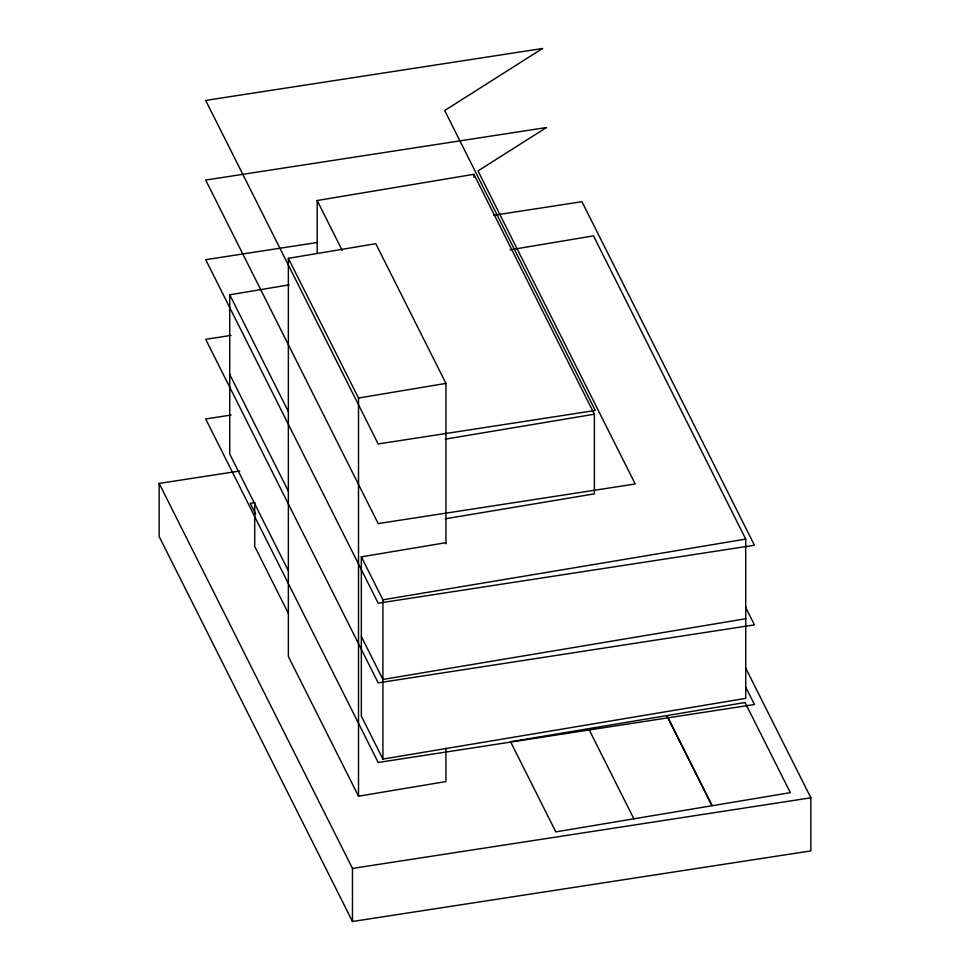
<?xml version="1.0" encoding="UTF-8"?>
<svg xmlns="http://www.w3.org/2000/svg" width="970" height="970" viewBox="0 0 970 970"><rect width="100%" height="100%" fill="white"/><g stroke="black" fill="none" stroke-linecap="round" stroke-linejoin="round"><path stroke-width="1.45" d="M317.178 253.121L317.178 200.523L473.918 174.297L594.38 414.202L594.38 493.839L445.291 518.792M445.945 748.258L445.945 781.565L358.512 796.2L288.357 656.496L288.357 258.323L375.79 243.688L445.945 383.405L445.945 543.879M288.466 570.99L229.744 454.057L229.744 294.795L289.108 284.865M510.002 249.848L593.482 235.868L745.736 539.09L745.736 698.351L382.907 759.086L361.337 716.115L361.337 556.853L445.982 542.679M288.357 258.323L358.512 398.039L445.945 383.405M445.291 439.155L594.38 414.202M254.722 502.569L250.26 503.321L255.631 514.003M361.337 556.853L382.907 599.812L745.736 539.09M745.736 618.727L382.907 679.449L361.337 636.478M317.663 242.427L205.688 259.681L378.179 603.207L754.442 545.249L581.939 201.699L493.839 215.267M231.066 335.414L205.688 339.318L378.179 682.844L754.442 624.886L745.615 607.305M231.066 415.039L205.688 418.955L378.179 762.481L754.442 704.523L745.615 686.93M745.724 668.112L810.847 797.801L810.847 850.896L352.462 921.5L159.153 536.507L159.153 483.424L239.772 470.996M159.153 483.424L352.462 868.417L810.847 797.801M588.632 728.688L633.883 818.826M317.178 200.523L342.204 250.381M229.744 294.795L288.466 411.729M229.744 374.432L288.466 491.366M288.514 613.695L254.698 546.352L254.698 502.775M473.918 174.297L473.918 177.304M382.907 599.812L382.907 759.086M358.512 398.039L358.512 796.2M352.462 868.417L352.462 921.5M542.545 48.5L444.684 110.519L595.301 410.492L378.179 443.945L205.688 100.419L542.545 48.5M546.462 127.531L478.016 170.902L635.217 483.981L378.179 523.582L205.688 180.056L546.462 127.531M666.693 715.617L510.572 741.747L555.822 831.884L711.944 805.755L666.693 715.617M745.069 702.51L667.008 715.581L712.271 805.718L790.332 792.648L745.069 702.51"/></g></svg>
